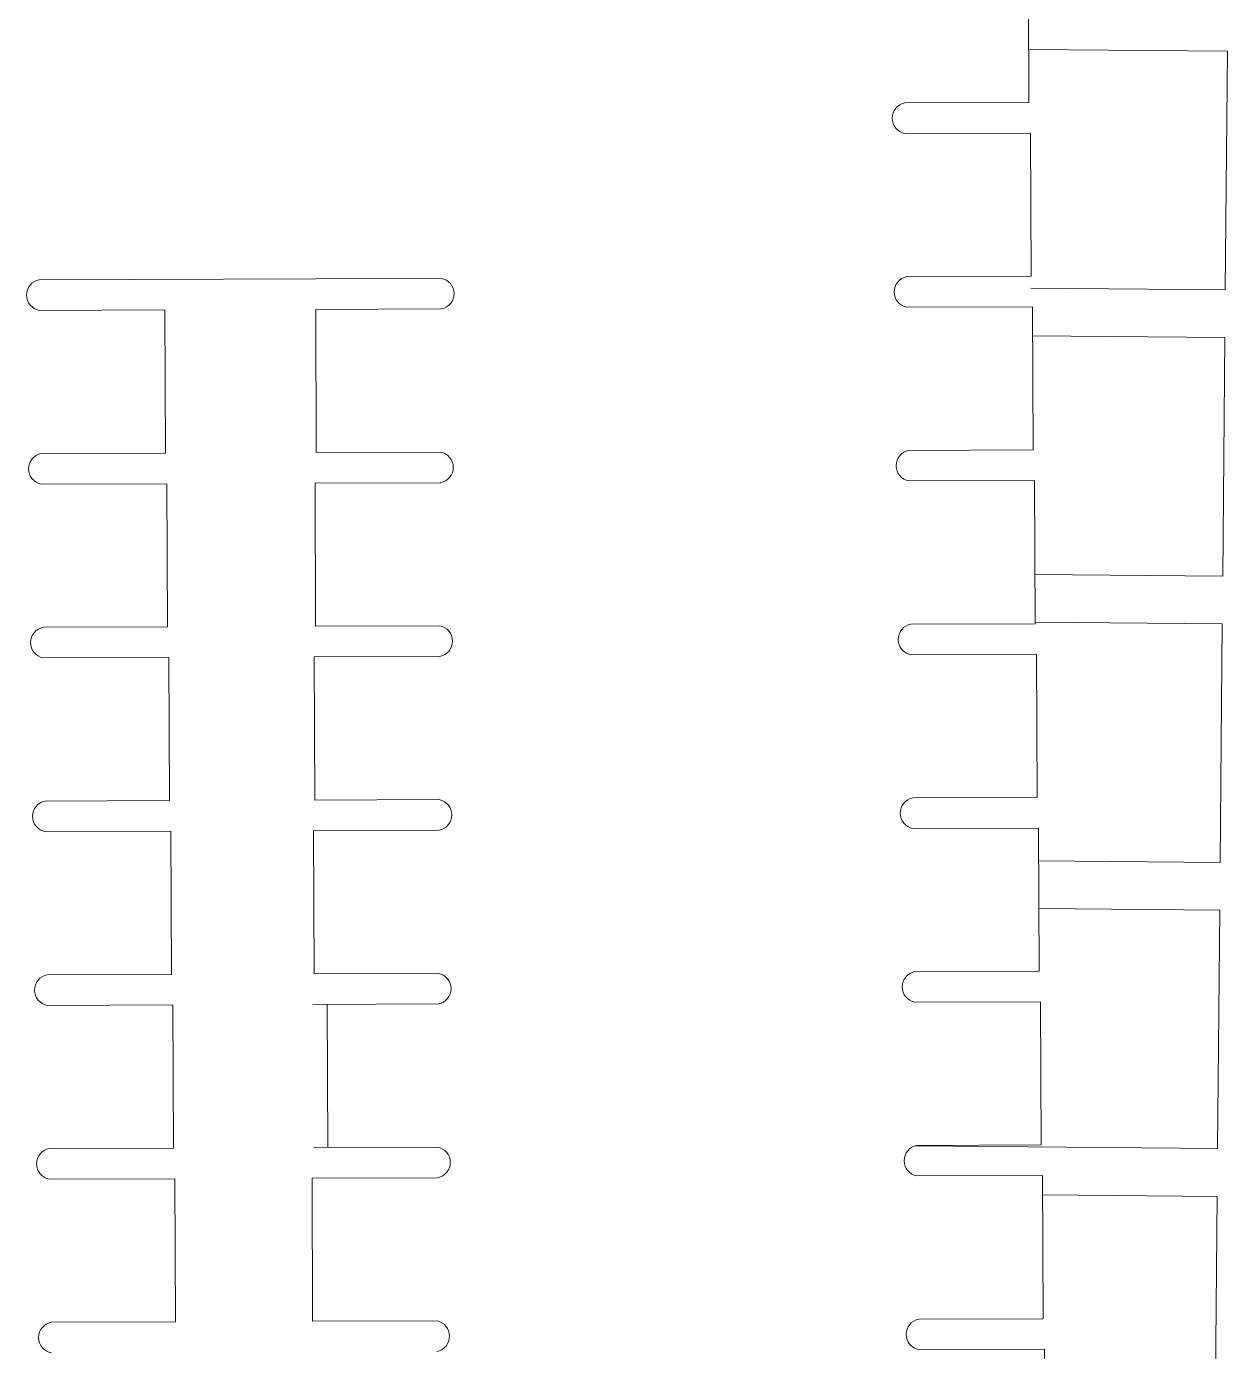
# Model space of a CAD drawing. Header units: millimetres. Extents: x 216896 to 446004, y 63591 to 243769.
# Drawn here: x 235720 to 260889, y 186195 to 213965 of the extents above; entities that cross this region are included whole.
import ezdxf

# ---------------------------------------------------------------- set-up
doc = ezdxf.new("R2010")
doc.units = ezdxf.units.MM
doc.layers.add('line pedestr', color=7, linetype='Continuous', lineweight=5, true_color=0x1c1c1c)

msp = doc.modelspace()

# ---------------------------------------------------------------- linework, layer by layer
at = {"layer": 'line pedestr'}
for p, q in [((256718, 215374), (256728, 212374)), ((256724, 213484), (260889, 213446)), ((260843, 208446), (260889, 213446)), ((256728, 212374), (254126, 212364)), ((256760, 211732), (254128, 211723)), ((256760, 211732), (256771, 208732)), ((241781, 208678), (235986, 208657)), ((241781, 208678), (244412, 208687)), ((256771, 208732), (254168, 208723)), ((256768, 208483), (260843, 208446)), ((238619, 208025), (235988, 208015)), ((238619, 208025), (238630, 205025)), ((241783, 208036), (244415, 208046)), ((241783, 208036), (241794, 205036)), ((256802, 208091), (254170, 208081)), ((256802, 208091), (256813, 205091)), ((256804, 207483), (260834, 207446)), ((260789, 202446), (260834, 207446)), ((238630, 205025), (236028, 205015)), ((241794, 205036), (244397, 205046)), ((256813, 205091), (254210, 205081)), ((238662, 204383), (236030, 204374)), ((238662, 204383), (238673, 201383)), ((241768, 204394), (244400, 204404)), ((241768, 204394), (241779, 201394)), ((256844, 204449), (254212, 204440)), ((256844, 204449), (256855, 201449)), ((256851, 202482), (260789, 202446)), ((238673, 201383), (236070, 201374)), ((241779, 201394), (244381, 201404)), ((256855, 201449), (254253, 201440)), ((256855, 201482), (260780, 201446)), ((260735, 196447), (260780, 201446)), ((256886, 200808), (254254, 200798)), ((256886, 200808), (256897, 197808)), ((238704, 200742), (236072, 200732)), ((238704, 200742), (238715, 197742)), ((241752, 200753), (244384, 200762)), ((241752, 200753), (241763, 197753)), ((238715, 197742), (236112, 197732)), ((241763, 197753), (244365, 197762)), ((256897, 197808), (254295, 197798)), ((256928, 197166), (254296, 197157)), ((256928, 197166), (256939, 194166)), ((238746, 197100), (236114, 197090)), ((238746, 197100), (238757, 194100)), ((241737, 197111), (244368, 197121)), ((241737, 197111), (241748, 194111)), ((256931, 196481), (260735, 196447)), ((256934, 195481), (260726, 195447)), ((260680, 190447), (260726, 195447)), ((241748, 194111), (244350, 194120)), ((256939, 194166), (254337, 194157)), ((238757, 194100), (236155, 194091)), ((238788, 193459), (236156, 193449)), ((238788, 193459), (238799, 190459)), ((241721, 193469), (244353, 193479)), ((242021, 193470), (242032, 190470)), ((256970, 193525), (254339, 193515)), ((256970, 193525), (256981, 190525)), ((254336, 190504), (260680, 190447)), ((256981, 190525), (254379, 190515)), ((238799, 190459), (236197, 190449)), ((241732, 190469), (244334, 190479)), ((238830, 189817), (236198, 189807)), ((238830, 189817), (238841, 186817)), ((241705, 189828), (244337, 189837)), ((241705, 189828), (241716, 186828)), ((257013, 189883), (254381, 189874)), ((257013, 189883), (257023, 186883)), ((257014, 189480), (260671, 189447)), ((260626, 184447), (260671, 189447)), ((238841, 186817), (236239, 186808)), ((241716, 186828), (244319, 186837)), ((257023, 186883), (254421, 186874)), ((257055, 186242), (254423, 186232)), ((257066, 183242), (257055, 186242))]:
    msp.add_line(p, q, dxfattribs=at)
for centre, start, end in [((254187, 212044), 100.7336, 259.5724), ((236047, 208336), 100.7336, 259.5724), ((244354, 208366), 280.8451, 79.6839), ((254229, 208402), 100.7336, 259.5724), ((236089, 204695), 100.7336, 259.5724), ((244338, 204725), 280.8451, 79.6839), ((254271, 204761), 100.7336, 259.5724), ((236131, 201053), 100.7336, 259.5724), ((244323, 201083), 280.8451, 79.6839), ((254313, 201119), 100.7336, 259.5724), ((236173, 197411), 100.7336, 259.5724), ((244307, 197441), 280.8451, 79.6839), ((254356, 197478), 100.7336, 259.5724), ((244291, 193799), 280.8451, 79.6839), ((254398, 193836), 100.7336, 259.5724), ((236215, 193770), 100.7336, 259.5724), ((254440, 190195), 100.7336, 259.5724), ((236257, 190128), 100.7336, 259.5724), ((244276, 190158), 280.8451, 79.6839), ((236300, 186487), 100.7336, 259.5724), ((244260, 186516), 280.8451, 79.6839), ((254482, 186553), 100.7336, 259.5724)]:
    msp.add_arc(centre, 326, start, end, dxfattribs=at)

doc.saveas('drawing.dxf')
